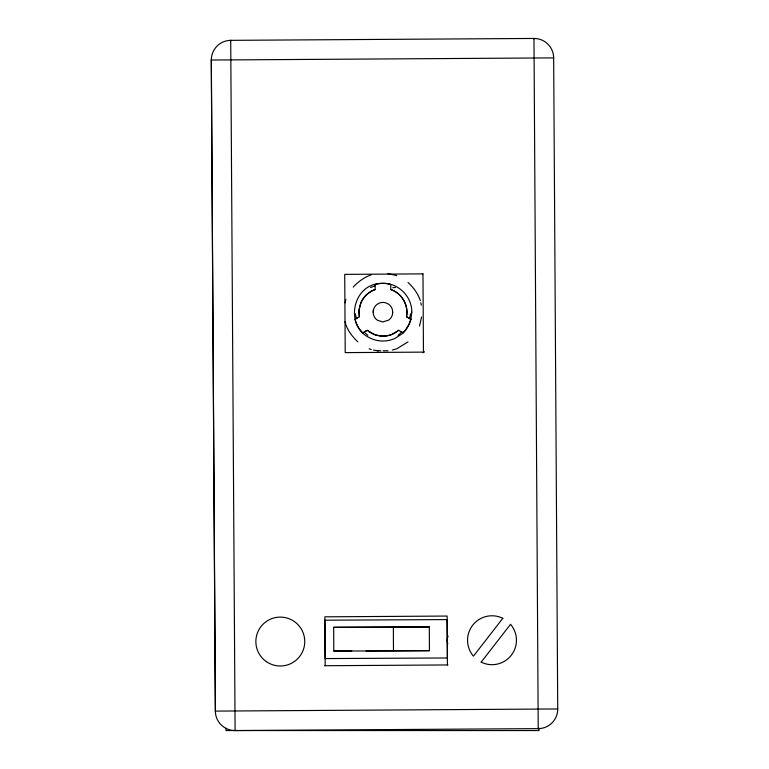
<?xml version="1.0" encoding="UTF-8"?>
<svg xmlns="http://www.w3.org/2000/svg" width="769" height="769" viewBox="0 0 769 769"><rect width="100%" height="100%" fill="white"/><g stroke="black" fill="none" stroke-linecap="round" stroke-linejoin="round"><path stroke-width="1.15" d="M230.71 41.103L230.71 40.344L533.974 38.45A19.561 19.561 0 0 1 553.661 57.886L211.273 60.03L215.349 711.094A19.561 19.561 0 0 0 235.035 730.54L538.29 728.637A19.561 19.561 0 0 0 557.727 708.96L553.661 57.886M235.103 730.54L230.71 40.344M373.167 312.185L373.523 309.58M421.566 316.943L419.528 326.037M410.906 319.289L406.474 316.732C408.829 305.428 401.812 293.104 390.767 289.538L390.767 284.415L387.018 283.617A29.107 29.107 0 0 0 375.118 284.415L375.118 289.538L371.321 291.23L366.688 294.585A23.676 23.676 0 0 0 361.007 302.553L359.036 310.503L359.421 316.732L354.98 319.289A28.905 28.905 0 0 0 360.094 329.795L362.805 332.842L367.246 330.286C375.858 337.985 390.037 338.052 398.65 330.286L403.081 332.842L405.648 329.997L409.627 323.172L410.906 319.289L409.627 318.558L410.531 313.723M345.05 302.813L345.896 299.381M481.163 662.157L510.549 624.303A24.454 24.454 0 0 1 481.163 662.157M423.623 352.433L424.277 351.654M353.231 287.106C358.143 281.694 364.333 277.196 371.273 274.821M398.073 335.303L401.735 332.064L403.081 332.842M398.65 330.286L391.844 334.438A24.137 24.137 0 0 1 381.405 336.101L375.003 334.794L367.246 330.286L364.093 332.102L367.822 335.303M408.022 341.897L396.804 348.77L392.382 350.068M422.95 352.798L423.825 352.26M355.605 318.933L357.191 318.02M362.805 332.842L363.333 332.544M375.118 289.538C364.112 293.143 357.056 305.408 359.421 316.732M370.495 287.519L375.118 285.895M392.805 287.683L395.401 287.519M333.679 627.312L429.313 626.956L429.429 650.68L393.478 650.901L333.794 651.026L333.679 627.312L429.313 626.956M324.47 665.723L447.981 664.954M215.349 711.094L557.66 708.96M333.794 651.026L351.721 650.959M366.073 650.91L429.429 650.68M211.273 60.03L211.34 60.03A19.561 19.561 0 0 1 230.787 40.344L230.787 40.401M377.233 350.77L380.828 350.77M383.222 350.77L387.999 350.77M538.223 728.637L533.974 38.45L533.907 38.94M387.711 273.562L396.804 275.6M373.513 350.068L378.194 350.799M371.244 349.53L369.091 348.77M390.767 289.538C401.764 293.143 408.868 305.37 406.474 316.732L409.627 318.558M400.88 331.574L401.735 332.064M408.022 282.463C413.434 287.375 417.932 293.566 420.307 300.506M357.873 341.897C352.077 336.418 346.723 329.593 345.06 321.615M355.365 313.723L356.335 318.52M420.845 302.813L421.277 305.168M447.423 664.964L447.116 616.056L324.864 616.825L325.172 665.723M211.34 60.03L215.416 711.094M393.363 627.187L393.478 650.901M538.992 728.147L538.992 730.55L226.019 730.55L226.019 728.147M324.96 640.173A12.227 12.227 0 0 1 324.97 642.375M447.76 643.874A12.227 12.227 0 0 1 448.096 636.001M392.728 312.185L392.373 314.79A9.766 9.766 0 0 1 388.672 320.106L382.702 321.961L377.329 320.183A9.766 9.766 0 0 1 385.577 302.775L388.566 304.178A9.766 9.766 0 0 1 392.353 309.523L392.728 312.185M411.8 312.185L410.838 319.558L408.531 325.518A28.664 28.664 0 0 1 401.697 334.111L394.824 338.475A28.511 28.511 0 0 1 386.903 340.763A29.53 29.53 0 0 1 379.463 340.821L377.598 340.542A29.126 29.126 0 0 1 369.303 337.61C345.031 326.181 352.154 285.847 378.992 283.598A29.53 29.53 0 0 1 386.432 283.54C400.514 285.03 412.088 297.978 411.8 312.185M502.82 618.305L473.435 656.159A24.454 24.454 0 0 1 502.82 618.305M422.969 273.879L344.723 274.37L345.223 352.615L423.459 352.125L422.969 273.879M447.116 619.593L324.864 620.189L325.172 658.572L447.423 657.976L447.116 619.593M266.353 661.628A24.454 24.454 0 0 0 304.668 643.595A24.454 24.454 0 0 0 269.89 619.429A24.454 24.454 0 0 0 266.353 661.628"/></g></svg>
